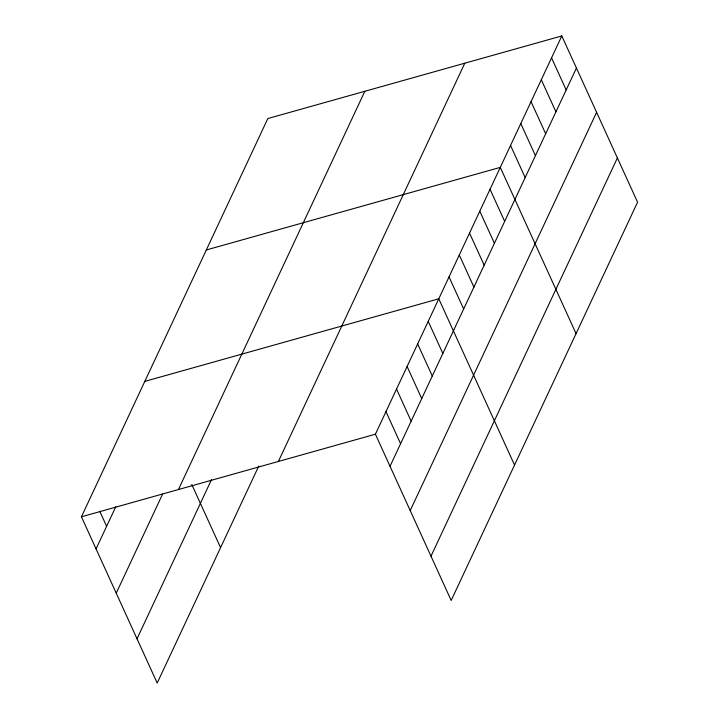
<?xml version="1.0" encoding="UTF-8"?>
<svg xmlns="http://www.w3.org/2000/svg" width="719" height="719" viewBox="0 0 719 719"><rect width="100%" height="100%" fill="white"/><g stroke="black" fill="none" stroke-linecap="round" stroke-linejoin="round"><path stroke-width="1.08" d="M258.786 466.002L157.2 683.05L81.427 516.799L267.827 118.545L561.8 35.95L637.573 202.201L451.173 600.455L375.408 434.204L561.8 35.95M96.058 548.885L115.804 506.697M116.235 593.157L162.611 494.061M178.447 489.54L364.839 91.286M137.023 638.778L211.575 479.474M278.397 461.454L464.789 63.209M390.031 466.289L576.431 68.044M410.207 510.571L596.608 112.317M430.996 556.182L617.396 157.928M206.317 249.969L500.289 167.374L576.063 333.625M144.807 381.385L438.779 298.798L514.543 465.049M81.427 516.799L375.408 434.204M551.554 57.853L566.177 89.947M541.299 79.755L555.922 111.849M531.044 101.658L545.676 133.752M520.799 123.569L535.421 155.655M510.544 145.472L525.167 177.557M490.043 189.277L504.666 221.371M479.789 211.179L494.411 243.274M469.534 233.082L484.157 265.176M459.288 254.993L473.911 287.079M449.033 276.896L463.656 308.981M428.218 321.366L442.841 353.451M417.658 343.934L432.281 376.019M407.098 366.501L421.72 398.587M396.529 389.069L411.151 421.154M385.968 411.636L400.591 443.722M191.811 484.525L220.571 547.644M99.761 511.272L106.619 526.317"/></g></svg>
